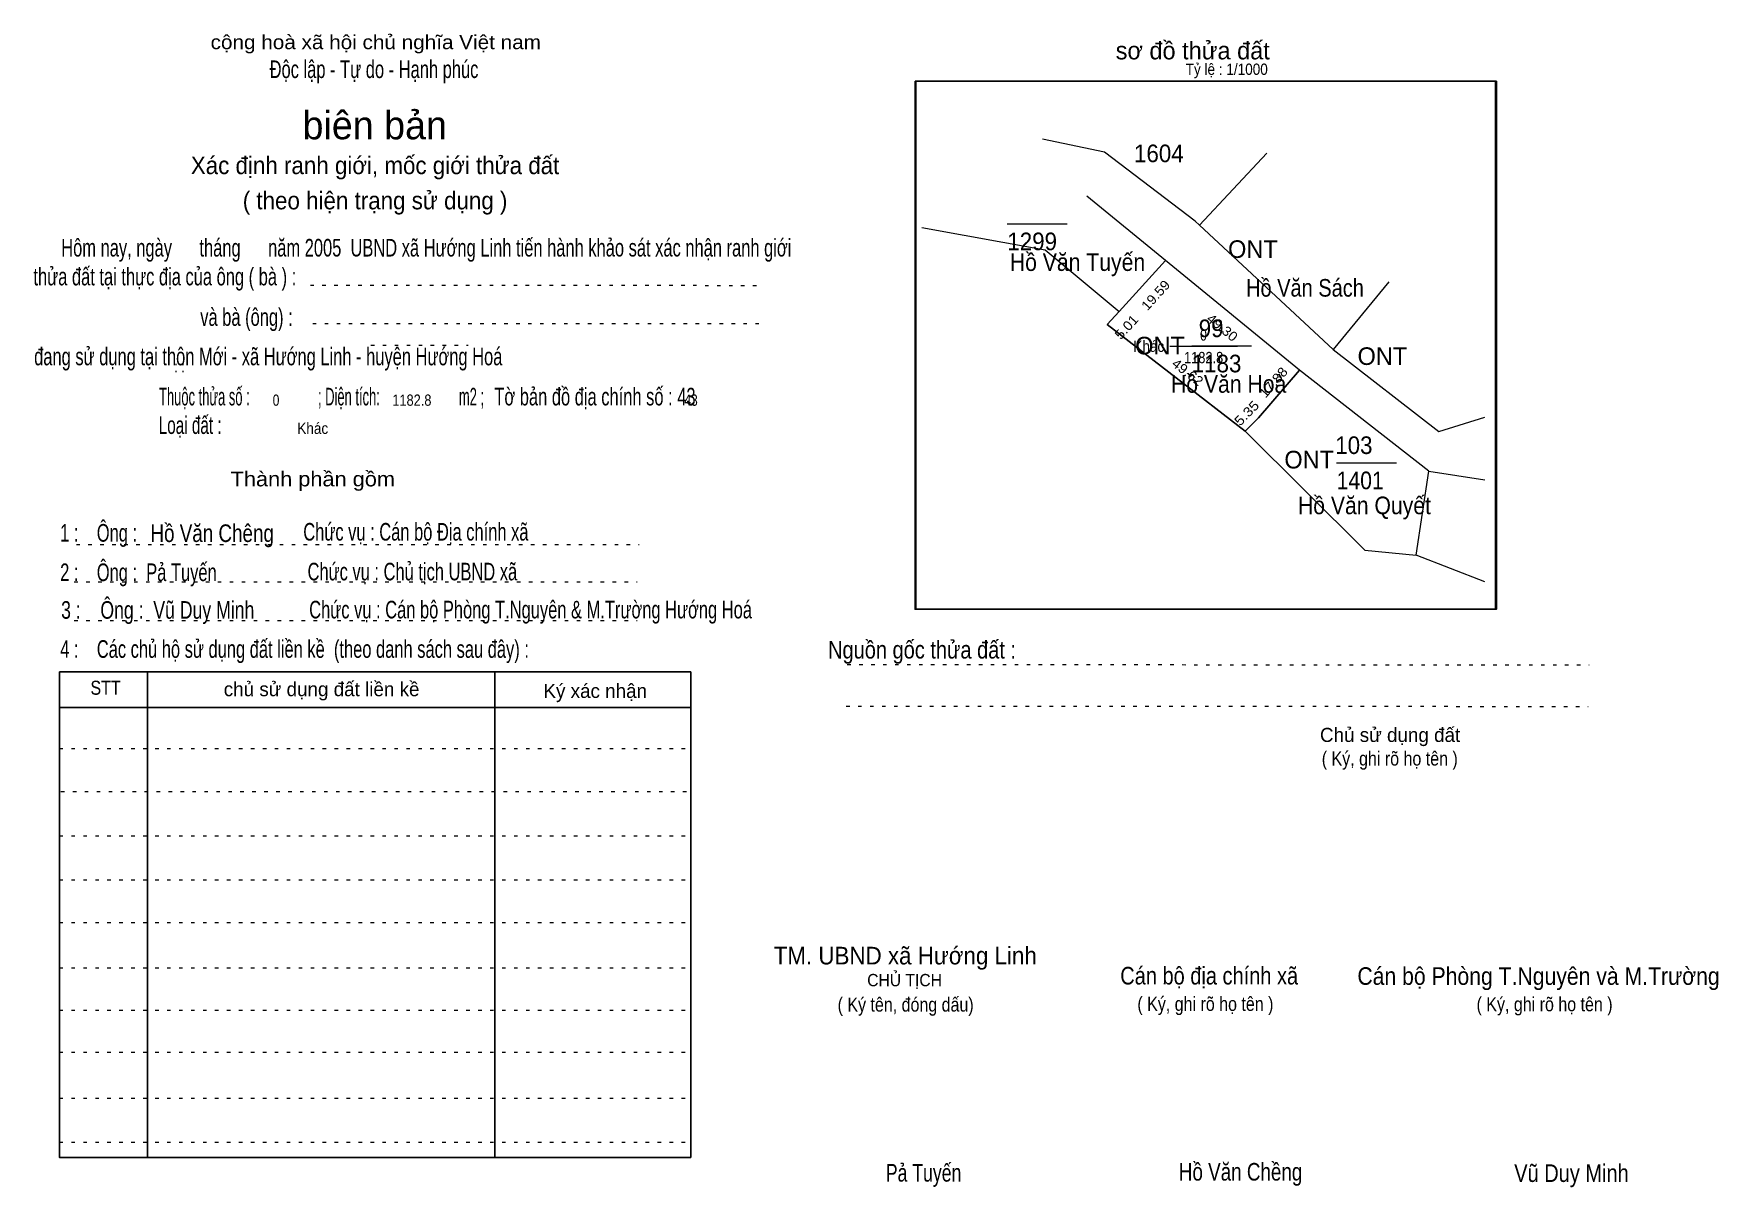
# Model space of a CAD drawing. Header units: centimetres. Extents: x -1.5 to 46.4, y -3.9 to 28.9.
import ezdxf
from ezdxf.enums import TextEntityAlignment as Align

# ---------------------------------------------------------------- set-up
doc = ezdxf.new("R2010")
doc.units = ezdxf.units.CM
doc.header["$LTSCALE"] = 0.2
doc.linetypes.add('DOTTED', pattern=[1.5, 0.3, -1.2])
for name, color, linetype, lineweight in [('15', 7, 'Continuous', 13), ('2', 7, 'Continuous', 25), ('22', 7, 'Continuous', 13), ('33', 7, 'Continuous', 13), ('5', 7, 'DOTTED', 13)]:
    doc.layers.add(name, color=color, linetype=linetype, lineweight=lineweight)
for name, color, linetype in [('16', 7, 'Continuous'), ('34', 7, 'Continuous'), ('51', 7, 'Continuous')]:
    doc.layers.add(name, color=color, linetype=linetype)

msp = doc.modelspace()

# ---------------------------------------------------------------- linework, layer by layer
at = {"layer": '15'}
for p, q in [((26.18, 23.47), (27.88, 23.47)), ((31.42, 20), (33.12, 20)), ((35.54, 16.68), (37.24, 16.68))]:
    msp.add_line(p, q, dxfattribs=at)
at = {"layer": '2'}
msp.add_lwpolyline([(23.56, 27.52), (40.06, 27.52), (40.06, 12.52), (23.56, 12.52)], close=True, dxfattribs=at)
at = {"layer": '22'}
for p, q in [((31.64, 23.43), (33.56, 25.48)), ((29.36, 20.98), (30.68, 22.43)), ((38.16, 16.44), (39.75, 16.2)), ((39.75, 13.3), (37.8, 14.06))]:
    msp.add_line(p, q, dxfattribs=at)
for points in [[(31.52, 23.54), (28.94, 25.5), (27.18, 25.87)], [(34.48, 19.31), (30.68, 22.43), (28.44, 24.25)], [(37.02, 21.82), (35.44, 19.9), (31.64, 23.43), (31.52, 23.54)], [(23.75, 23.36), (27.26, 22.73), (29.36, 20.98)], [(32.94, 17.58), (29.02, 20.61), (29.36, 20.98)], [(35.44, 19.9), (38.44, 17.57), (39.75, 17.98)], [(34.48, 19.31), (33.32, 17.96), (32.94, 17.58)], [(37.8, 14.06), (38.16, 16.44), (34.48, 19.31)], [(32.94, 17.58), (36.34, 14.2), (37.8, 14.06)]]:
    msp.add_lwpolyline(points, dxfattribs=at)
msp.add_lwpolyline([(34.48, 19.31), (30.68, 22.43), (29.36, 20.98), (29.02, 20.61), (32.94, 17.58), (33.32, 17.96)], close=True, dxfattribs=at)
at = {"layer": '33'}
msp.add_line((30.8, 19.99), (32.72, 19.99), dxfattribs=at)
at = {"layer": '5'}
for p, q in [((6.37, 21.73), (19.21, 21.72)), ((6.44, 20.64), (19.25, 20.64)), ((8.09, 20.02), (10.86, 20.02)), ((-0.28, 14.36), (15.72, 14.36)), ((-0.34, 13.3), (15.66, 13.3)), ((-0.34, 12.2), (15.66, 12.2)), ((21.63, 10.95), (42.72, 10.94)), ((21.6, 9.77), (42.69, 9.76)), ((-0.76, 8.56), (17.18, 8.56)), ((-0.72, 7.34), (17.22, 7.34)), ((-0.76, 6.08), (17.18, 6.08)), ((-0.76, 4.83), (17.18, 4.83)), ((-0.76, 3.62), (17.18, 3.62)), ((-0.76, 2.33), (17.18, 2.33)), ((-0.76, 1.13), (17.18, 1.13)), ((-0.76, -0.06), (17.18, -0.06)), ((-0.76, -1.37), (17.18, -1.37)), ((-0.76, -2.62), (17.18, -2.62))]:
    msp.add_line(p, q, dxfattribs=at)
at = {"layer": '5', "linetype": 'Continuous', "lineweight": 25}
for p, q in [((1.74, 10.74), (1.74, -3.05)), ((11.61, 10.74), (11.61, -3.05)), ((-0.76, 9.73), (17.18, 9.73))]:
    msp.add_line(p, q, dxfattribs=at)
for points in [[(23.58, 27.52), (40.08, 27.52), (40.08, 12.52), (23.58, 12.52)], [(-0.76, 10.74), (17.18, 10.74), (17.18, -3.05), (-0.76, -3.05)]]:
    msp.add_lwpolyline(points, close=True, dxfattribs=at)

# ---------------------------------------------------------------- texts
at = {"layer": '15'}
for s, width, p in [('1604', 0.95, (29.78, 25.22)), ('1299', 0.95, (26.18, 22.72)), ('99', 0.95, (31.62, 20.25)), ('1183', 0.95, (31.42, 19.25)), ('103', 0.95, (35.5, 16.93)), ('1401', 0.9, (35.54, 15.93))]:
    msp.add_text(s, height=0.5, dxfattribs=dict(at, width=width)).set_placement(p)
at = {"layer": '16'}
for s, width, p in [('Hồ Văn Tuyến', 0.9, (28.175, 22.13)), ('Hồ Văn Sách', 0.85, (34.64, 21.4)), ('Hồ Văn Hoà', 0.9, (32.47, 18.67)), ('Hồ Văn Quyết', 0.9, (36.33, 15.22))]:
    msp.add_text(s, height=0.5, dxfattribs=dict(at, width=width)).set_placement(p, align=Align.CENTER)
at = {"layer": '22'}
for p in [(33.16, 22.5), (30.52, 19.76), (36.84, 19.46), (34.76, 16.52)]:
    msp.add_text('ONT', height=0.5, dxfattribs=at).set_placement(p, align=Align.CENTER)
at = {"layer": '33', "width": 0.9}
msp.add_text('Khác', height=0.32, dxfattribs=at).set_placement((30.64, 19.83), align=Align.RIGHT)
at = {"layer": '33'}
for s, width, p in [('0', 0.8, (31.755, 20.15)), ('1182.8', 0.85, (31.76, 19.51))]:
    msp.add_text(s, height=0.32, dxfattribs=dict(at, width=width)).set_placement(p, align=Align.CENTER)
at = {"layer": '34'}
for s, width, p in [(': : ', 0.85, (2.5, 19.25)), ('0', 0.8, (5.3, 18.3)), ('1182.8', 0.85, (8.7, 18.3)), ('43', 0.8, (17, 18.3)), ('Khác', 0.9, (6, 17.5))]:
    msp.add_text(s, height=0.32, dxfattribs=dict(at, width=width)).set_placement(p)
at = {"layer": '5'}
for s, height, width, p in [('cộng hoà xã hội chủ nghĩa Việt nam', 0.4, 1.1, (8.23, 28.43)), ('Độc lập - Tự do - Hạnh phúc', 0.5, 0.7, (8.18, 27.61)), ('Xác định ranh giới, mốc giới thửa đất', 0.5, 0.95, (8.21, 24.88)), ('( theo hiện trạng sử dụng )', 0.5, 0.95, (8.21, 23.88)), ('Thành phần gồm', 0.42, 1.1, (6.44, 16.01)), ('Hồ Văn Chêng', 0.5, 0.8, (3.58, 14.43)), ('Chức vụ : Cán bộ Địa chính xã', 0.5, 0.7, (9.37, 14.47)), ('Chức vụ : Chủ tịch UBND xã', 0.5, 0.7, (9.27, 13.34)), ('Chức vụ : Cán bộ Phòng T.Nguyên & M.Trường Hướng Hoá', 0.5, 0.7, (12.63, 12.26)), ('    Nguồn gốc thửa đất :', 0.5, 0.85, (23.44, 11.12)), ('( Ký, ghi rõ họ tên )', 0.4, 0.85, (37.05, 8.08)), ('CHỦ TỊCH', 0.35, 0.95, (23.26, 1.81)), ('( Ký tên, đóng dấu)', 0.4, 0.85, (23.29, 1.09)), ('( Ký, ghi rõ họ tên )', 0.4, 0.85, (31.81, 1.11)), ('( Ký, ghi rõ họ tên )', 0.4, 0.85, (41.45, 1.1)), ('Pả Tuyến', 0.5, 0.75, (23.8, -3.74)), ('Hồ Văn Chềng', 0.5, 0.8, (32.81, -3.71)), ('Vũ Duy Minh', 0.5, 0.85, (42.215, -3.75))]:
    msp.add_text(s, height=height, dxfattribs=dict(at, width=width)).set_placement(p, align=Align.CENTER)
msp.add_text('sơ đồ thửa đất', height=0.5, dxfattribs=at).set_placement((29.26, 28.14))
for s, height, p in [('biên bản', 0.8, (8.2, 25.87)), ('      chủ sử dụng đất liền kề', 0.4, (6.245, 10.05)), ('   Ký xác nhận', 0.4, (14.245, 10)), ('Chủ sử dụng đất', 0.4, (37.06, 8.75))]:
    msp.add_text(s, height=height, dxfattribs=at).set_placement(p, align=Align.CENTER)
for s, height, width, p in [('   Hôm nay, ngày      tháng      năm 2005  UBND xã Hướng Linh tiến hành khảo sát xác nhận ranh giới ', 0.5, 0.7, (-1.1, 22.54)), ('thửa đất tại thực địa của ông ( bà ) :                                       ', 0.5, 0.7, (-1.5, 21.72)), ('                                     và bà (ông) :', 0.5, 0.7, (-1.57, 20.57)), (' đang sử dụng tại thôn Mới - xã Hướng Linh - huyện Hướng Hoá', 0.5, 0.7, (-1.61, 19.45)), ('Thuộc thửa số :                   ; Diện tích:                      m2 ;                                            ', 0.5, 0.55, (2.07, 18.31)), ('Tờ bản đồ địa chính số : 43', 0.5, 0.7, (11.6, 18.31)), ('Loại đất :  ', 0.5, 0.65, (2.06, 17.5)), ('    1 :    Ông :                                                        ', 0.5, 0.7, (-1.26, 14.44)), ('    2 :    Ông :  Pả Tuyến', 0.5, 0.7, (-1.26, 13.32)), ('    3 :    Ông :  Vũ Duy Minh', 0.5, 0.75, (-1.27, 12.25)), ('    4 :    Các chủ hộ sử dụng đất liền kề  (theo danh sách sau đây) :', 0.5, 0.7, (-1.26, 11.14)), ('STT', 0.4, 0.85, (0.12, 10.09)), ('TM. UBND xã Hướng Linh', 0.5, 0.95, (19.54, 2.43)), ('Cán bộ địa chính xã  ', 0.5, 0.85, (29.39, 1.86)), ('Cán bộ Phòng T.Nguyên và M.Trường', 0.5, 0.9, (36.13, 1.85))]:
    msp.add_text(s, height=height, dxfattribs=dict(at, width=width)).set_placement(p)
at = {"layer": '51', "width": 0.9}
msp.add_text('Tỷ lệ : 1/1000', height=0.32, dxfattribs=at).set_placement((31.25, 27.7))
at = {"layer": '51'}
for s, rotation, width, p in [('19.59', 47.669, 1.1, (30.4953, 21.3491)), ('5.01', 47.588, 1.1, (29.6677, 20.4439)), ('49.30', 320.712, 1.1, (32.2045, 20.4172)), ('49.62', 322.287, 1.1, (31.2224, 19.1466)), ('17.88', 48.992, 1.1, (33.846, 18.8764)), ('5.35', 45.53, 1.15, (33.0798, 17.9954))]:
    msp.add_text(s, height=0.27, rotation=rotation, dxfattribs=dict(at, width=width)).set_placement(p, align=Align.CENTER)

doc.saveas('drawing.dxf')
